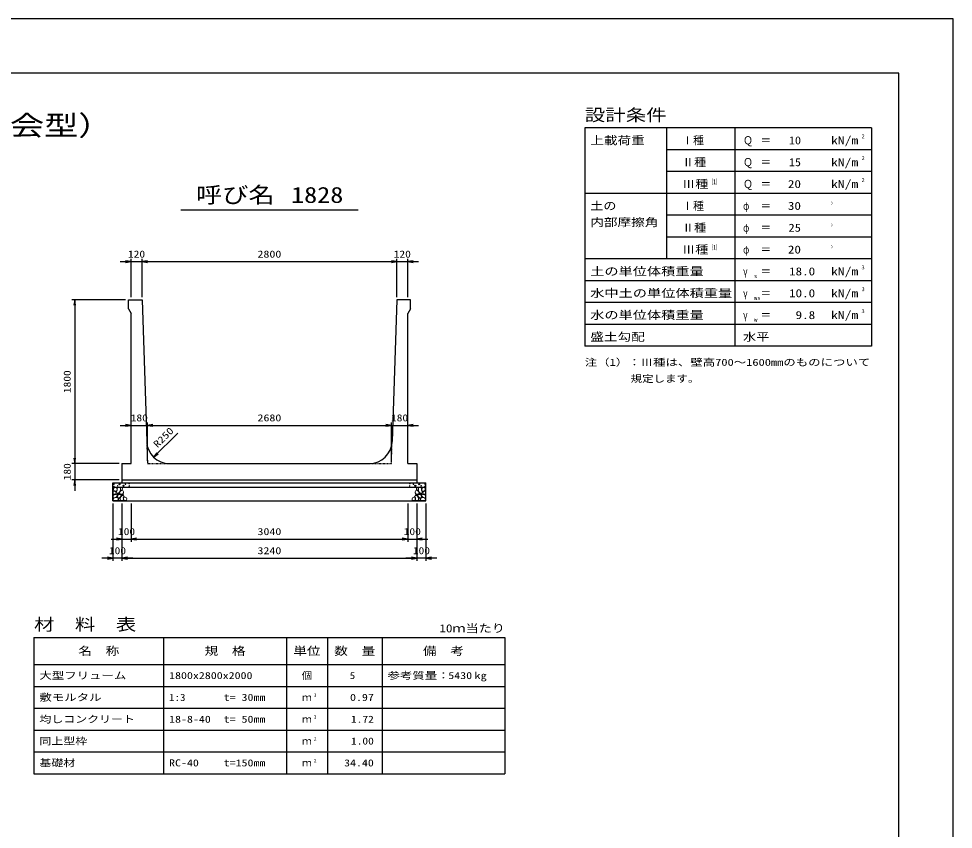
# Model space of a CAD drawing. Units: millimetres at full size. Extents: x 0 to 25230, y 0 to 17820.
# Drawn here: x 14960 to 25230, y 8910 to 17820 of the extents above; entities that cross this region are included whole.
import ezdxf
from ezdxf.enums import TextEntityAlignment as Align

# ---------------------------------------------------------------- set-up
doc = ezdxf.new("R2010")
doc.units = ezdxf.units.MM
doc.linetypes.add('DASHED_SPACED', pattern=[12, 6, -6])
for name, color, linetype, lineweight in [('0_2', 7, 'Continuous', 25), ('D-DCR-HCHn', 4, 'Continuous', 9), ('D-MTR-FRAM', 7, 'Continuous', 25), ('D-MTR-LINE', 7, 'Continuous', 25), ('D-STR-DIM', 7, 'Continuous', 25), ('D-STR-STRn', 1, 'Continuous', 25), ('D-TTL', 2, 'Continuous', 25), ('D-TTL-FRAM', 2, 'Continuous', 25), ('D-TTL-LINE', 7, 'Continuous', 25), ('D-TTL-TXT', 7, 'Continuous', 25)]:
    doc.layers.add(name, color=color, linetype=linetype, lineweight=lineweight)
for name, color, linetype in [('D-DOC', 7, 'Continuous'), ('D-MTR', 7, 'Continuous'), ('D-MTR-TXT', 7, 'Continuous')]:
    doc.layers.add(name, color=color, linetype=linetype)
doc.styles.add('ＭＳ ゴシック', font='')
doc.styles.get('ＭＳ ゴシック').set_extended_font_data('MS Gothic')

# ---------------------------------------------------------------- blocks, each defined once
blk = doc.blocks.new('open_arrow')
at = {"color": 0, "linetype": 'Continuous', "lineweight": -2}
blk.add_lwpolyline([(7.5, 1.25), (0, 0), (7.5, -1.25)], dxfattribs=at)

msp = doc.modelspace()

# ---------------------------------------------------------------- linework, layer by layer
at = {"layer": '0_2'}
for p, q in [((16095, 12490), (16095, 12070)), ((16195, 12490), (16195, 12070)), ((16195, 12490), (16195, 12070)), ((19235, 12490), (19235, 12070)), ((15975, 12100), (16315, 12100)), ((16195, 12100), (19235, 12100))]:
    msp.add_line(p, q, dxfattribs=at)
at = {"layer": 'D-DCR-HCHn'}
for points in [[(16033.399, 12663.696), (16017.796, 12667.163), (16003.928, 12660.228), (16002.194, 12644.626), (16005.661, 12632.491), (16022.997, 12627.29), (16035.132, 12627.29), (16040.333, 12635.958), (16040.333, 12655.028)], [(16047.267, 12665.429), (16042.067, 12649.827), (16043.8, 12632.491), (16031.665, 12613.421), (16047.267, 12604.753), (16064.603, 12613.421), (16075.005, 12627.29), (16078.472, 12649.827), (16075.005, 12661.962), (16064.603, 12667.163)], [(16076.739, 12623.823), (16068.071, 12603.02), (16075.005, 12594.352), (16095.808, 12594.352), (16104.476, 12597.819), (16113.144, 12609.954), (16113.144, 12620.356), (16104.476, 12634.224), (16094.074, 12635.958)], [(16080.206, 12661.962), (16080.206, 12641.159), (16088.874, 12635.958), (16097.542, 12641.159), (16099.275, 12653.294), (16097.542, 12663.696), (16085.407, 12667.163)], [(19353.261, 12623.823), (19361.929, 12603.02), (19354.995, 12594.352), (19334.192, 12594.352), (19325.524, 12597.819), (19316.856, 12609.954), (19316.856, 12620.356), (19325.524, 12634.224), (19335.926, 12635.958)], [(19349.794, 12661.962), (19349.794, 12641.159), (19341.126, 12635.958), (19332.458, 12641.159), (19330.725, 12653.294), (19332.458, 12663.696), (19344.593, 12667.163)], [(19382.733, 12665.429), (19387.933, 12649.827), (19386.2, 12632.491), (19398.335, 12613.421), (19382.733, 12604.753), (19365.397, 12613.421), (19354.995, 12627.29), (19351.528, 12649.827), (19354.995, 12661.962), (19365.397, 12667.163)], [(19396.601, 12663.696), (19412.204, 12667.163), (19426.072, 12660.228), (19427.806, 12644.626), (19424.339, 12632.491), (19407.003, 12627.29), (19394.868, 12627.29), (19389.667, 12635.958), (19389.667, 12655.028)], [(16000.46, 12620.356), (15995.26, 12604.753), (16002.194, 12594.352), (16019.53, 12592.618), (16031.366, 12597.699), (16026.464, 12609.954), (16029.932, 12616.889), (16022.997, 12623.823), (16012.596, 12627.29)], [(16033.366, 12562.757), (16046.208, 12582.019), (16044.603, 12586.834), (16026.946, 12591.65), (16010.894, 12590.045), (15999.658, 12580.414), (15998.052, 12569.177), (15999.658, 12557.941), (16012.499, 12554.731)], [(16039.787, 12522.627), (16051.023, 12527.443), (16054.234, 12543.494), (16047.813, 12554.731), (16036.577, 12557.941), (16022.13, 12556.336), (16006.078, 12549.915), (15998.052, 12540.284), (15998.052, 12529.048), (16002.868, 12522.627), (16022.13, 12524.232)], [(16050.735, 12604.753), (16042.067, 12597.819), (16045.534, 12592.618), (16057.669, 12592.618), (16062.87, 12594.352), (16066.337, 12601.286), (16061.136, 12606.487)], [(16078.311, 12562.757), (16086.337, 12582.019), (16079.916, 12590.045), (16060.654, 12590.045), (16052.628, 12586.834), (16044.603, 12575.598), (16044.603, 12565.967), (16052.628, 12553.125), (16062.259, 12551.52)], [(16075.101, 12527.443), (16075.101, 12546.705), (16067.075, 12551.52), (16059.049, 12546.705), (16057.444, 12535.469), (16059.049, 12525.837), (16070.285, 12522.627)], [(16105.599, 12524.232), (16110.415, 12538.679), (16108.81, 12554.731), (16120.046, 12572.388), (16105.599, 12580.414), (16089.548, 12572.388), (16079.916, 12559.546), (16076.706, 12538.679), (16079.916, 12527.443), (16089.548, 12522.627)], [(16102.389, 12580.414), (16110.415, 12586.834), (16107.204, 12591.65), (16095.968, 12591.65), (16091.153, 12590.045), (16087.942, 12583.624), (16092.758, 12578.808)], [(16118.441, 12525.837), (16132.887, 12522.627), (16145.729, 12529.048), (16147.334, 12543.494), (16144.124, 12554.731), (16128.072, 12559.546), (16116.836, 12559.546), (16112.02, 12551.52), (16112.02, 12533.863)], [(19311.559, 12525.837), (19297.113, 12522.627), (19284.271, 12529.048), (19282.666, 12543.494), (19285.876, 12554.731), (19301.928, 12559.546), (19313.164, 12559.546), (19317.98, 12551.52), (19317.98, 12533.863)], [(19324.401, 12524.232), (19319.585, 12538.679), (19321.19, 12554.731), (19309.954, 12572.388), (19324.401, 12580.414), (19340.452, 12572.388), (19350.084, 12559.546), (19353.294, 12538.679), (19350.084, 12527.443), (19340.452, 12522.627)], [(19327.611, 12580.414), (19319.585, 12586.834), (19322.796, 12591.65), (19334.032, 12591.65), (19338.847, 12590.045), (19342.058, 12583.624), (19337.242, 12578.808)], [(19351.689, 12562.757), (19343.663, 12582.019), (19350.084, 12590.045), (19369.346, 12590.045), (19377.372, 12586.834), (19385.397, 12575.598), (19385.397, 12565.967), (19377.372, 12553.125), (19367.741, 12551.52)], [(19354.899, 12527.443), (19354.899, 12546.705), (19362.925, 12551.52), (19370.951, 12546.705), (19372.556, 12535.469), (19370.951, 12525.837), (19359.715, 12522.627)], [(19379.265, 12604.753), (19387.933, 12597.819), (19384.466, 12592.618), (19372.331, 12592.618), (19367.13, 12594.352), (19363.663, 12601.286), (19368.864, 12606.487)], [(19390.213, 12522.627), (19378.977, 12527.443), (19375.766, 12543.494), (19382.187, 12554.731), (19393.423, 12557.941), (19407.87, 12556.336), (19423.922, 12549.915), (19431.948, 12540.284), (19431.948, 12529.048), (19427.132, 12522.627), (19407.87, 12524.232)], [(19396.634, 12562.757), (19383.792, 12582.019), (19385.397, 12586.834), (19403.054, 12591.65), (19419.106, 12590.045), (19430.342, 12580.414), (19431.948, 12569.177), (19430.342, 12557.941), (19417.501, 12554.731)], [(19429.54, 12620.356), (19434.74, 12604.753), (19427.806, 12594.352), (19410.47, 12592.618), (19398.634, 12597.699), (19403.536, 12609.954), (19400.068, 12616.889), (19407.003, 12623.823), (19417.404, 12627.29)]]:
    msp.add_lwpolyline(points, close=True, dxfattribs=at)
for centre, radius in [((16005.727, 12703.955), 3), ((16006.869, 12678.91), 3), ((16047.292, 12685.752), 3), ((16068.336, 12703.955), 7.5), ((16111.664, 12684.961), 7.5), ((16132.708, 12703.164), 3), ((16173.131, 12710.006), 3), ((16174.273, 12684.961), 3), ((19255.727, 12684.961), 3), ((19256.869, 12710.006), 3), ((19297.292, 12703.164), 3), ((19318.336, 12684.961), 7.5), ((19361.664, 12703.955), 7.5), ((19382.708, 12685.752), 3), ((19423.131, 12678.91), 3), ((19424.273, 12703.955), 3)]:
    msp.add_circle(centre, radius, dxfattribs=at)
at = {"layer": 'D-MTR-FRAM'}
for p, q in [((15127.5, 11020), (20302.5, 11020)), ((15127.5, 11020), (15127.5, 9520)), ((20302.5, 11020), (20302.5, 9520)), ((15127.5, 9520), (20302.5, 9520))]:
    msp.add_line(p, q, dxfattribs=at)
at = {"layer": 'D-MTR-LINE'}
for p, q in [((16552.5, 11020), (16552.5, 9520)), ((17902.5, 11020), (17902.5, 9520)), ((18352.5, 11020), (18352.5, 9520)), ((18952.5, 11020), (18952.5, 9520)), ((15127.5, 10720), (20302.5, 10720)), ((15127.5, 10480), (20302.5, 10480)), ((15127.5, 10240), (20302.5, 10240)), ((15127.5, 10000), (20302.5, 10000)), ((15127.5, 9760), (20302.5, 9760))]:
    msp.add_line(p, q, dxfattribs=at)
at = {"layer": 'D-STR-DIM'}
for p, q in [((16075, 15150), (16435, 15150)), ((16195, 14760), (16195, 15180)), ((16315, 14760), (16315, 15180)), ((16315, 14760), (16315, 15180)), ((16315, 15150), (19115, 15150)), ((18995, 15150), (19355, 15150)), ((19115, 14760), (19115, 15180)), ((19115, 14760), (19115, 15180)), ((19235, 14760), (19235, 15180)), ((16135, 14730), (15545, 14730)), ((15575, 14730), (15575, 12930)), ((16375, 12960), (16375, 13380)), ((16375, 12960), (16375, 13380)), ((19055, 12960), (19055, 13380)), ((19055, 12960), (19055, 13380)), ((16075, 13350), (16495, 13350)), ((16375, 13350), (19055, 13350)), ((16442.998, 13000.303), (16708.163, 13265.468)), ((18935, 13350), (19355, 13350)), ((15575, 13050), (15575, 12630)), ((16065, 12930), (15545, 12930)), ((16065, 12930), (15545, 12930)), ((16065, 12750), (15545, 12750)), ((15995, 12490), (15995, 11860)), ((16095, 12490), (16095, 11860)), ((16095, 12490), (16095, 11860)), ((19235, 12490), (19235, 12070)), ((19335, 12490), (19335, 11860)), ((19335, 12490), (19335, 11860)), ((19335, 12490), (19335, 12070)), ((19435, 12490), (19435, 11860)), ((19115, 12100), (19455, 12100)), ((16215, 11890), (15875, 11890)), ((16095, 11890), (19335, 11890)), ((19555, 11890), (19215, 11890))]:
    msp.add_line(p, q, dxfattribs=at)
at = {"layer": 'D-STR-STRn'}
for p, q in [((16165, 14730), (16315, 14730)), ((16165, 14630), (16165, 14730)), ((16315, 14730), (16366.944, 13171.671)), ((19115, 14730), (19063.056, 13171.671)), ((19265, 14730), (19115, 14730)), ((19265, 14630), (19265, 14730)), ((16165, 14630), (16195, 14580)), ((19265, 14630), (19235, 14580)), ((16195, 12930), (16195, 14580)), ((19235, 12930), (19235, 14580)), ((16095, 12930), (16095, 12750)), ((16095, 12930), (16195, 12930)), ((16616.806, 12930), (18813.194, 12930)), ((19235, 12930), (19335, 12930)), ((19335, 12930), (19335, 12750)), ((16095, 12750), (19335, 12750)), ((16095, 12750), (16095, 12720)), ((19335, 12750), (19335, 12720)), ((15995, 12520), (15995, 12720)), ((15995, 12720), (19435, 12720)), ((15995, 12670), (19435, 12670)), ((19435, 12520), (19435, 12720)), ((15995, 12520), (19435, 12520))]:
    msp.add_line(p, q, dxfattribs=at)
at = {"layer": 'D-STR-STRn', "color": 2, "linetype": 'DASHED_SPACED'}
for p, q in [((16366.944, 13171.671), (16375, 12930)), ((19055, 12930), (19063.056, 13171.671)), ((16375, 12930), (16616.806, 12930)), ((18813.194, 12930), (19055, 12930))]:
    msp.add_line(p, q, dxfattribs=at)
at = {"layer": 'D-STR-STRn'}
for centre, start, end in [((16616.806, 13180), 181.90915, 270), ((18813.194, 13180), 270, 358.09085)]:
    msp.add_arc(centre, 250, start, end, dxfattribs=at)
at = {"layer": 'D-TTL'}
for points in [[(0, 0), (25230, 0), (25230, 17820), (0, 17820)], [(600, 600), (24630, 600), (24630, 17220), (600, 17220)]]:
    msp.add_lwpolyline(points, close=True, dxfattribs=at)
at = {"layer": 'D-TTL-FRAM'}
for p, q in [((24330, 16620), (21180, 16620)), ((21180, 16620), (21180, 14220)), ((24330, 16620), (24330, 14220)), ((24330, 14220), (21180, 14220))]:
    msp.add_line(p, q, dxfattribs=at)
at = {"layer": 'D-TTL-LINE'}
for p, q in [((22080, 16620), (22080, 15180)), ((22830, 16620), (22830, 14220)), ((24330, 16380), (22080, 16380)), ((24330, 16140), (22080, 16140)), ((24330, 15900), (21180, 15900)), ((24330, 15660), (22080, 15660)), ((24330, 15420), (22080, 15420)), ((24330, 15180), (21180, 15180)), ((24330, 14940), (21180, 14940)), ((24330, 14700), (21180, 14700)), ((24330, 14460), (21180, 14460))]:
    msp.add_line(p, q, dxfattribs=at)
at = {"layer": 'D-TTL-TXT'}
msp.add_line((16740, 15720), (18690, 15720), dxfattribs=at)

# ---------------------------------------------------------------- block references
at = {"layer": '0_2', "xscale": 8, "yscale": 8, "rotation": 180}
for p in [(16095, 12100), (19235, 12100)]:
    msp.add_blockref('open_arrow', p, dxfattribs=at)
at = {"layer": '0_2', "xscale": 8, "yscale": 8}
msp.add_blockref('open_arrow', (16195, 12100), dxfattribs=at)
msp.add_blockref('open_arrow', (16195, 12100), dxfattribs=at)
at = {"layer": 'D-STR-DIM', "xscale": 8, "yscale": 8}
for p, rotation in [((16195, 15150), 180), ((19115, 15150), 180), ((19115, 15150), 180), ((15575, 14730), 270), ((16195, 13350), 180), ((19055, 13350), 180), ((19055, 13350), 180), ((16442.998, 13000.303), 45), ((15575, 12930), 90), ((15575, 12930), 90), ((15575, 12750), 270), ((19235, 12100), 180), ((15995, 11890), 180), ((19335, 11890), 180), ((19335, 11890), 180)]:
    msp.add_blockref('open_arrow', p, dxfattribs=dict(at, rotation=rotation))
for p in [(16315, 15150), (16315, 15150), (19235, 15150), (16375, 13350), (16375, 13350), (19235, 13350), (19335, 12100), (16095, 11890), (16095, 11890), (19435, 11890)]:
    msp.add_blockref('open_arrow', p, dxfattribs=at)

# ---------------------------------------------------------------- texts
at = {"layer": '0_2', "style": 'ＭＳ ゴシック'}
for s, width, p in [('100', 1.2, (16145, 12182.5)), ('3040', 1.25, (17715, 12182.5))]:
    msp.add_text(s, height=76.98, dxfattribs=dict(at, width=width)).set_placement(p, align=Align.MIDDLE_CENTER)
at = {"layer": 'D-DOC', "style": 'ＭＳ ゴシック'}
for s, width, p in [('注（1）：Ⅲ種は、壁高700～1600mmのものについて', 1.3, (21180, 13981)), ('\u3000\u3000\u3000\u3000規定します。', 1.2, (21180, 13801))]:
    msp.add_text(s, height=76.98, dxfattribs=dict(at, width=width)).set_placement(p, align=Align.BOTTOM_LEFT)
at = {"layer": 'D-MTR', "style": 'ＭＳ ゴシック', "width": 1.25}
msp.add_text('材\u3000料\u3000表', height=132, dxfattribs=at).set_placement((15127.5, 11056), align=Align.BOTTOM_LEFT)
at = {"layer": 'D-MTR', "style": 'ＭＳ ゴシック', "width": 1.2}
msp.add_text('10ｍ当たり', height=87.98, dxfattribs=at).set_placement((20302.5, 11049), align=Align.BOTTOM_RIGHT)
at = {"layer": 'D-MTR-TXT', "style": 'ＭＳ ゴシック'}
for s, height, width, p in [('名\u3000称', 87.98, 1.25, (15840, 10870)), ('規\u3000格', 87.98, 1.25, (17227.5, 10870)), ('単位', 87.98, 1.25, (18127.5, 10870)), ('数\u3000量', 87.98, 1.25, (18652.5, 10870)), ('備\u3000考', 87.98, 1.25, (19627.5, 10870)), ('個', 76.98, 1.1, (18127.5, 10600))]:
    msp.add_text(s, height=height, dxfattribs=dict(at, width=width)).set_placement(p, align=Align.MIDDLE_CENTER)
for s, width, p in [('大型フリューム', 1.3, (15187.5, 10600)), ('1800x2800x2000', 1.25, (16612.5, 10600)), ('参考質量：    kg', 1.3, (19012.5, 10600)), ('敷モルタル', 1.3, (15187.5, 10360)), ('1:3', 1.15, (16612.5, 10360)), ('t= 30mm', 1.25, (17212.5, 10360)), ('均しコンクリート', 1.25, (15187.5, 10120)), ('18-8-40', 1.25, (16612.5, 10120)), ('t= 50mm', 1.25, (17212.5, 10120)), ('同上型枠', 1.25, (15187.5, 9880)), ('基礎材', 1.25, (15187.5, 9640)), ('RC-40', 1.25, (16612.5, 9640)), ('t=150mm', 1.25, (17212.5, 9640))]:
    msp.add_text(s, height=76.98, dxfattribs=dict(at, width=width)).set_placement(p, align=Align.MIDDLE_LEFT)
for s, width, p in [('5', 1.15, (18657.83, 10600)), ('5430', 1.25, (19942.5, 10600)), ('0.97', 1.25, (18862.5, 10360)), ('1.72', 1.2, (18862.5, 10120)), ('1.00', 1.2, (18862.5, 9880)), ('34.40', 1.25, (18862.5, 9640))]:
    msp.add_text(s, height=76.98, dxfattribs=dict(at, width=width)).set_placement(p, align=Align.MIDDLE_RIGHT)
for p in [(18127.5, 10360), (18127.5, 10120), (18127.5, 9880), (18127.5, 9640)]:
    msp.add_text('ｍ', height=76.98, dxfattribs=at).set_placement(p, align=Align.MIDDLE_CENTER)
at = {"layer": 'D-MTR-TXT', "style": 'ＭＳ ゴシック', "width": 1.15}
for s, p in [('3', (18202.5, 10353)), ('3', (18202.5, 10113)), ('2', (18202.5, 9873)), ('2', (18202.5, 9633))]:
    msp.add_text(s, height=38.49, dxfattribs=at).set_placement(p, align=Align.BOTTOM_LEFT)
at = {"layer": 'D-STR-DIM', "style": 'ＭＳ ゴシック'}
for s, width, p in [('120', 1.2, (16255, 15232.5)), ('2800', 1.25, (17715, 15232.5)), ('120', 1.2, (19175, 15232.5)), ('180', 1.2, (16285, 13432.5)), ('2680', 1.25, (17715, 13432.5)), ('180', 1.2, (19145, 13432.5)), ('100', 1.2, (19285, 12182.5)), ('100', 1.2, (16045, 11972.5)), ('3240', 1.25, (17715, 11972.5)), ('100', 1.2, (19385, 11972.5))]:
    msp.add_text(s, height=76.98, dxfattribs=dict(at, width=width)).set_placement(p, align=Align.MIDDLE_CENTER)
at = {"layer": 'D-STR-DIM', "style": 'ＭＳ ゴシック', "width": 1.2}
for s, p in [('1800', (15492.5, 13830)), ('180', (15492.5, 12840))]:
    msp.add_text(s, height=76.98, rotation=90, dxfattribs=at).set_placement(p, align=Align.MIDDLE_CENTER)
at = {"layer": 'D-STR-DIM', "style": 'ＭＳ ゴシック', "width": 1.25}
msp.add_text('R250', height=76.98, rotation=45, dxfattribs=at).set_placement((16501.408, 13081.34), align=Align.BOTTOM_LEFT)
at = {"layer": 'D-TTL-TXT', "style": 'ＭＳ ゴシック'}
for s, height, width, p in [('設計条件', 132, 1.25, (21180, 16656)), ('上載荷重', 87.98, 1.25, (21240, 16412)), ('2', 43.99, 1.15, (24222, 16492)), ('Ｑ', 87.98, 0.9, (22920, 16412)), ('＝', 87.98, 0.95, (23112, 16412)), ('kN/m', 87.98, 1.25, (23886, 16412)), ('Ⅱ種', 87.98, 1.1, (22250, 16172)), ('Ｑ', 87.98, 0.9, (22920, 16172)), ('＝', 87.98, 0.95, (23112, 16172)), ('kN/m', 87.98, 1.25, (23886, 16172)), ('2', 43.99, 1.15, (24222, 16252)), ('Ⅲ種', 87.98, 1.2, (22250, 15932)), ('（1）', 54.99, 0.6, (22546.769, 15982.923)), ('Ｑ', 87.98, 0.9, (22920, 15932)), ('＝', 87.98, 0.95, (23112, 15932)), ('kN/m', 87.98, 1.25, (23886, 15932)), ('2', 43.99, 1.15, (24222, 16012)), ('土の', 87.98, 1.2, (21240, 15692)), ('φ', 87.98, 0.75, (22920, 15692)), ('＝', 87.98, 0.95, (23112, 15692)), ('°', 87.98, 0.3, (23886, 15692)), ('内部摩擦角', 87.98, 1.25, (21240, 15512)), ('Ⅱ種', 87.98, 1.1, (22250, 15452)), ('φ', 87.98, 0.75, (22920, 15452)), ('＝', 87.98, 0.95, (23112, 15452)), ('°', 87.98, 0.3, (23886, 15452)), ('Ⅲ種', 87.98, 1.2, (22250, 15212)), ('（1）', 54.99, 0.6, (22546.769, 15262.923)), ('φ', 87.98, 0.75, (22920, 15212)), ('°', 87.98, 0.3, (23886, 15212)), ('＝', 87.98, 0.95, (23112, 15212)), ('土の単位体積重量', 87.98, 1.3, (21240, 14972)), ('3', 43.99, 1.15, (24222, 15052)), ('γ', 87.98, 0.75, (22920, 14972)), ('s', 43.99, 1.15, (23040, 14956)), ('＝', 87.98, 0.95, (23112, 14972)), ('kN/m', 87.98, 1.25, (23886, 14972)), ('水中土の単位体積重量', 87.98, 1.3, (21240, 14732)), ('γ', 87.98, 0.75, (22920, 14732)), ('＝', 87.98, 0.95, (23112, 14732)), ('kN/m', 87.98, 1.25, (23886, 14732)), ('3', 43.99, 1.15, (24222, 14812)), ('ws', 43.99, 1.2, (23040, 14716)), ('水の単位体積重量', 87.98, 1.3, (21240, 14492)), ('γ', 87.98, 0.75, (22920, 14492)), ('kN/m', 87.98, 1.25, (23886, 14492)), ('3', 43.99, 1.15, (24222, 14572)), ('w', 43.99, 1.25, (23040, 14476)), ('＝', 87.98, 0.95, (23112, 14492)), ('盛土勾配', 87.98, 1.25, (21240, 14252)), ('水平', 87.98, 1.2, (22920, 14252))]:
    msp.add_text(s, height=height, dxfattribs=dict(at, width=width)).set_placement(p, align=Align.BOTTOM_LEFT)
for s, height, width, p in [('大型フリューム（農業土木事業協会型）', 219.9, 1.25, (12615, 16470)), ('呼び名', 176, 1.2, (17340, 15742.5)), ('1828', 176, 1.2, (18240, 15742.5))]:
    msp.add_text(s, height=height, dxfattribs=dict(at, width=width)).set_placement(p, align=Align.BOTTOM_CENTER)
for p in [(22250, 16412), (22250, 15692)]:
    msp.add_text('Ⅰ種', height=87.98, dxfattribs=at).set_placement(p, align=Align.BOTTOM_LEFT)
for s, width, p in [('10', 1.1, (23556, 16412)), ('15', 1.1, (23556, 16172)), ('20', 1.2, (23556, 15932)), ('30', 1.2, (23556, 15692)), ('25', 1.15, (23556, 15452)), ('20', 1.2, (23556, 15212)), ('18.0', 1.2, (23712, 14972)), ('10.0', 1.2, (23712, 14732)), ('9.8', 1.2, (23712, 14492))]:
    msp.add_text(s, height=87.98, dxfattribs=dict(at, width=width)).set_placement(p, align=Align.BOTTOM_RIGHT)

doc.saveas('drawing.dxf')
